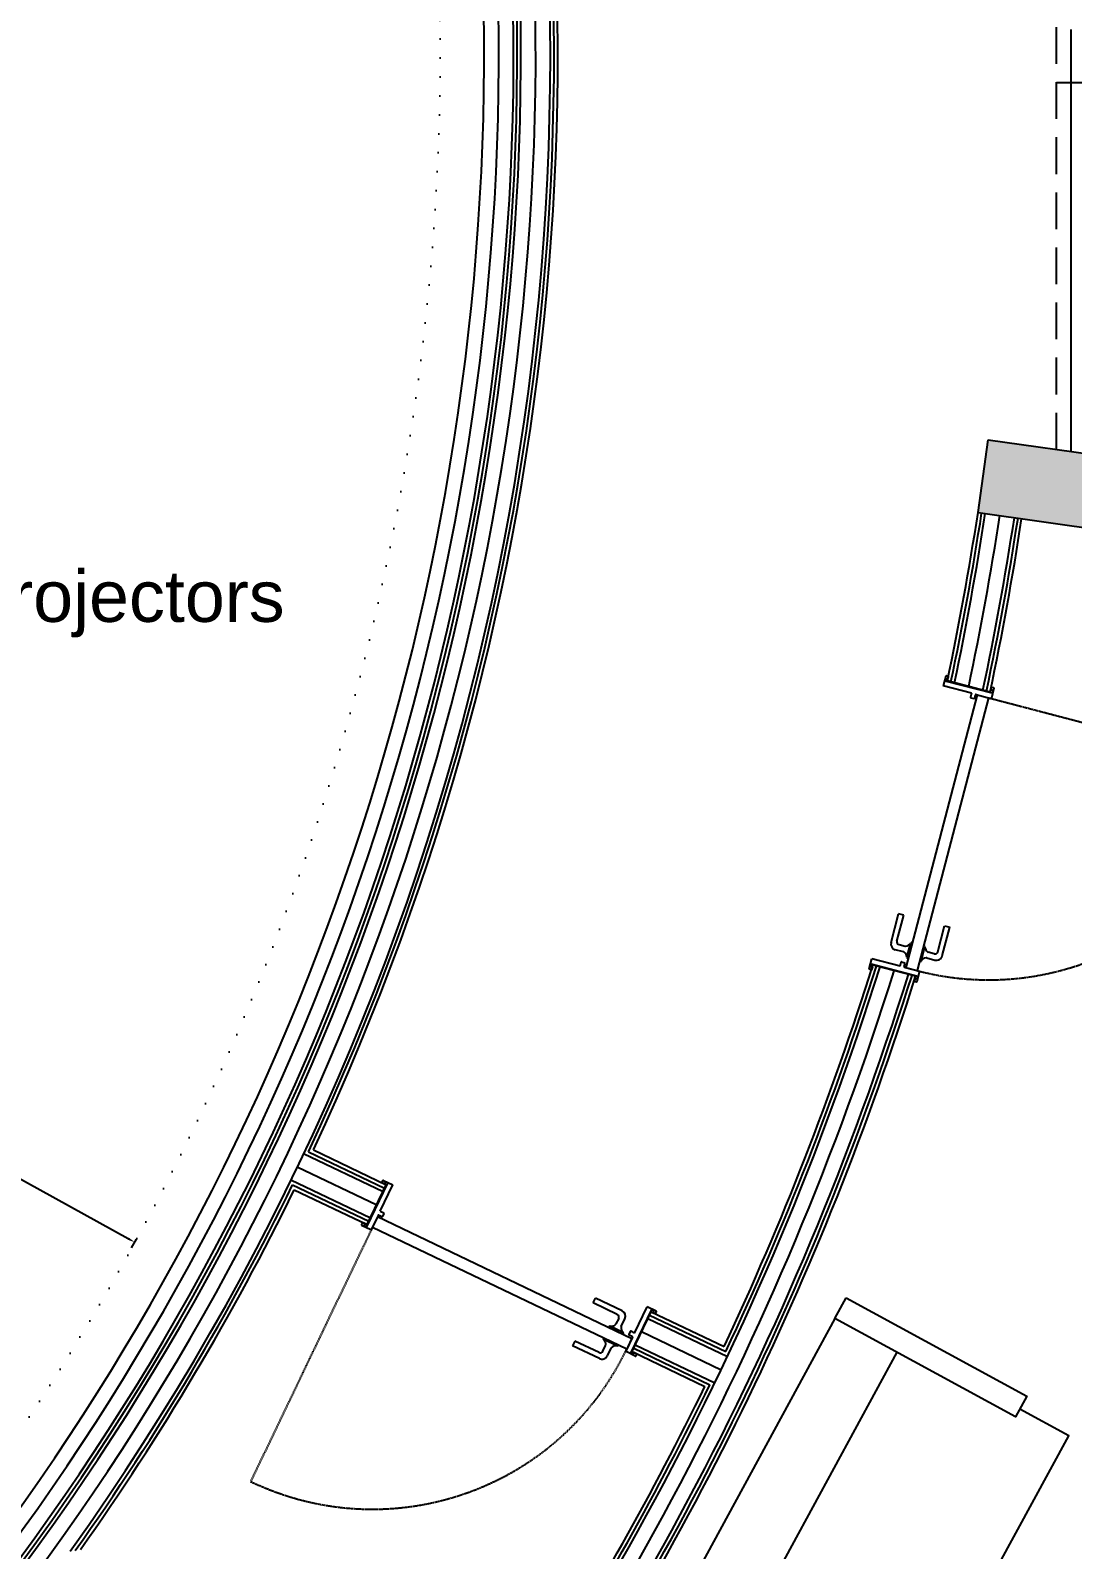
# Model space of a CAD drawing. Header units: millimetres. Extents: x 132785 to 150483, y 90225 to 103753.
# Drawn here: x 136421 to 136776, y 92739 to 93256 of the extents above; entities that cross this region are included whole.
import ezdxf

# ---------------------------------------------------------------- set-up
doc = ezdxf.new("R2010")
doc.units = ezdxf.units.MM
doc.linetypes.add('061-GZM-AP-100$0$HIDDEN', pattern=[0.375, 0.25, -0.125])
doc.linetypes.add('DOT', pattern=[6.35, 0, -6.35])
for name, color, linetype in [('061-GZM-AP-100$0$A-HATCH', 8, 'Continuous'), ('061-GZM-AP-100$0$A-kapi', 2, 'Continuous'), ('061-GZM-AP-100$0$A-tasiyici', 5, 'Continuous')]:
    doc.layers.add(name, color=color, linetype=linetype)
doc.layers.add('061-GZM-AP-100$0$A-kiris', color=252, linetype='Continuous', lineweight=0)
doc.styles.get("Standard").update_dxf_attribs({"font": 'arial.ttf'})
doc.dimstyles.new('ISO-25', dxfattribs={"dimtxt": 2.5, "dimasz": 2.5, "dimexe": 1.25, "dimexo": 0.625, "dimtad": 1, "dimtxsty": 'Standard', "dimcen": 2.5, "dimadec": 0, "dimazin": 0, "dimtfac": 1, "dimtmove": 0, "dimatfit": 3, "dimfxl": 1, "dimarcsym": 0})

# ---------------------------------------------------------------- blocks, each defined once
blk = doc.blocks.new('*D87')
at = {"color": 0, "lineweight": -2, "transparency": 16777216}
for p, q in [((136018.5225591873, 93084.4185213625), (136020.1871937134, 93087.42160145193)), ((136021.7677309264, 93085.11630274716), (136454.7044817093, 92845.13553583832)), ((136455.8324084749, 92842.01370629645), (136457.4970430009, 92845.01678638588))]:
    blk.add_line(p, q, dxfattribs=at)
at = {"color": 0, "transparency": 16777216}
for points in [[(136021.9697349395, 93085.48072762252), (136021.5657269133, 93084.75187787178), (136019.581181674, 93086.32832682575)], [(136454.9064857224, 92845.49996071369), (136454.5024776962, 92844.77111096293), (136456.8910309616, 92843.92351175971)]]:
    blk.add_solid(points, dxfattribs=at)
at = {"color": 0, "transparency": 16777216, "insert": (136239.1579390925, 92966.78894959038), "char_height": 2.5, "attachment_point": 5, "rotation": 330.99999926671256}
blk.add_mtext('500', dxfattribs=at)

msp = doc.modelspace()

# ---------------------------------------------------------------- hatches: boundary and pattern name
at = {"layer": '061-GZM-AP-100$0$A-HATCH'}
h = msp.add_hatch(dxfattribs=at)
h.set_pattern_fill('ANSI35', color=253, angle=-36.99999998143012, style=0)
h.set_pattern_definition([(8.00000001856988, (135720.8488534793, 93248.7071562738), (-0.883749193134455, 6.288202236222547), []), (8.00000001856988, (135724.4348307432, 93246.00492858488), (-0.883749193134455, 6.288202236222547), [7.937500000000005, -1.587500000000001, 0, -1.587500000000001])])
h.paths.add_polyline_path([(136069.7992804846, 91840.75346648018), (136123.2469557608, 91648.02737585657), (136161.7921738868, 91658.71691091225), (136108.3444986081, 91851.44300153718)])
h.paths.add_polyline_path([(136783.0983739485, 92260.91874301346), (136968.5434907864, 92078.6823343567), (136940.5071202247, 92050.15231637964), (136755.062003385, 92232.38872503799)])
h.paths.add_polyline_path([(137089.1584428579, 93428.38768388664), (137085.6791337132, 93453.14438807344), (136743.962957543, 93405.11931144368), (136747.4422850748, 93380.36260972654)])
edge = h.paths.add_edge_path()
edge.add_line((137161.1902450114, 93415.78999751396), (137136.4262002481, 93412.30964807185))
edge.add_arc((135720.8488548542, 93248.70715626965), 1424.999998637302, 352.50260102008804, 366.59259510785637, ccw=False)
edge.add_line((137133.6662232209, 93062.77146911448), (136747.4412172087, 93117.05185356713))
edge.add_line((136747.4412172087, 93117.05185356713), (136743.9618896932, 93092.29515184712))
edge.add_line((136743.9618896932, 93092.29515184714), (137154.9445335057, 93034.53530818372))
edge.add_arc((135720.8488533851, 93248.70715629209), 1450.000000090593, 351.506064766864, 366.6168650634608)

# ---------------------------------------------------------------- linework, layer by layer
at = {"color": 253, "linetype": '061-GZM-AP-100$0$HIDDEN', "ltscale": 50}
for p, q in [((136770.6662231986, 93113.78779184798), (136770.6662231117, 93383.62652137296)), ((136770.6662231588, 93238.70715656111), (137013.6662231597, 93238.70715663795))]:
    msp.add_line(p, q, dxfattribs=at)
at = {"color": 253}
for p, q in [((136775.6662231995, 93113.0850876754), (136775.6662231529, 93256.70715656297)), ((136748.0689057502, 93031.17793016581), (136733.542241459, 93034.98513602026)), ((136722.7167443272, 92934.44495796345), (136708.1900800357, 92938.25216381697)), ((136514.3938071182, 92874.1505429873), (136541.4363234059, 92861.19743094387)), ((136516.0539451227, 92874.74134938026), (136541.9763121444, 92862.32477834521)), ((136517.7125021095, 92875.33291306513), (136542.5163008824, 92863.45212574609)), ((136510.0738965023, 92865.13176411882), (136537.1164134985, 92852.17865173638)), ((136510.6540568531, 92863.46787579477), (136536.57642476, 92851.0513043355)), ((136536.0364514992, 92849.9239892464), (136542.5163163596, 92863.45215805786)), ((136511.2326361869, 92861.8047447631), (136536.0364360217, 92849.92395693462)), ((136695.2157005701, 92817.93305599064), (136613.5304261955, 92667.70484309312)), ((136626.2242247054, 92806.72485078152), (136632.7041084351, 92820.25305898653)), ((136631.6241120893, 92817.99832479123), (136658.6962503157, 92805.03102411682)), ((136632.1641008281, 92819.12567219257), (136658.1027590879, 92806.70129780684)), ((136632.7040895658, 92820.25301959299), (136657.5078914416, 92808.37223078663)), ((136626.2242247052, 92806.72485078152), (136651.0280255181, 92794.84406248506)), ((136626.7642134439, 92807.85219818333), (136652.7028708194, 92795.42782422135)), ((136627.3042021822, 92808.97954558374), (136654.3763397002, 92796.01224524787)), ((136716.3003620297, 92806.46845607823), (136634.6150876544, 92656.24024318125))]:
    msp.add_line(p, q, dxfattribs=at)
at = {"color": 253, "ltscale": 12}
for p, q in [((136512.2466991783, 92869.63499978444), (136539.2763684526, 92856.68804134036)), ((136629.4641571363, 92813.48893518772), (136656.5471610699, 92800.51642994097))]:
    msp.add_line(p, q, dxfattribs=at)
at = {"color": 253}
msp.add_lwpolyline([(136699.0372338744, 92824.96127647684), (136760.5341631312, 92791.52286006538), (136756.7126298272, 92784.49463957884), (136695.2157005701, 92817.93305599064), (136699.0372338744, 92824.96127647684)], close=True, dxfattribs=at)
msp.add_lwpolyline([(136673.5942804638, 92631.63084399971), (136690.2863041181, 92622.55470240305), (136774.8377284704, 92778.05408066495), (136758.1457048164, 92787.13022226193)], dxfattribs=at)
for centre, radius, start, end in [((135720.848853484, 93248.70715627985), 877.4999999998638, 324.4691707899565, 141.530744201682), ((135720.8488534821, 93248.70715627845), 878.7500000003396, 334.8135281114322, 131.1864776738666), ((135720.84885348, 93248.70715627473), 879.9999999996893, 334.8943377961358, 131.1056679885832), ((135720.8488534784, 93248.70715627426), 867.4999999997915, 276.018284081566, 144.9817159676275), ((135720.8488534793, 93248.70715627426), 866.2500000001025, 276.0981487827385, 144.9018512560818), ((135720.8488534795, 93248.7071562752), 864.9999999998364, 276.1782406088723, 144.8217594293942), ((135720.8488534791, 93248.70715627473), 1035, 348.0829882902723, 351.3080051731617), ((135720.8488534791, 93248.70715627473), 1036.25, 348.0796455524388, 351.3088399580346), ((135720.8488534791, 93248.70715627473), 1037.5, 348.0763108475596, 351.3096727185279), ((135720.8488534791, 93248.70715627473), 1047.5, 348.0499201661516, 351.3162632848251), ((135720.8488534791, 93248.70715627473), 1048.75, 348.0466567625647, 351.3170782414626), ((135720.8488534791, 93248.70715627473), 1050, 348.0434011485388, 351.3178912791796), ((135720.8488534791, 93248.70715627473), 1037.5, 320.7904754635225, 342.5516861410567), ((135720.8488534791, 93248.70715627473), 1047.5, 321.3588627530614, 342.5780768258895), ((135720.8488534791, 93248.70715627473), 1035, 334.8212060212597, 342.5450086971612), ((135720.8488534791, 93248.70715627473), 1036.25, 334.7515893198651, 342.5483514616072), ((135720.8488534791, 93248.70715627473), 1048.75, 325.1858444198872, 342.5813402435872), ((135720.8488534791, 93248.70715627473), 1050, 325.1832409058101, 342.5845958589531), ((135720.8488534821, 93248.70715627845), 878.7500000003396, 324.5486104821135, 333.9985030365773), ((135720.84885348, 93248.70715627473), 879.9999999996893, 324.6278274579308, 333.9176933706951), ((135720.8488534791, 93248.70715627473), 1036.25, 320.7186413669699, 334.0604418362811), ((135720.8488534791, 93248.70715627473), 1035, 320.6466301793985, 333.9908251276511)]:
    msp.add_arc(centre, radius, start, end, dxfattribs=at)
at = {"color": 253, "ltscale": 12}
for centre, radius, start, end in [((135720.8488534795, 93248.7071562752), 872.5000000001086, 276.0296451088271, 141.8507521164432), ((135720.8488534791, 93248.70715627473), 1042.5, 348.0630521650243, 351.3129837922335), ((135720.8488534791, 93248.70715627473), 1042.5, 321.0760557966144, 342.5649448544516)]:
    msp.add_arc(centre, radius, start, end, dxfattribs=at)
for radius, start, end in [(859.9999991772419, 276.1676452947554, 144.8323548383866), (854.9999991772419, 276.1569260832533, 144.843074050446)]:
    msp.add_arc((135720.8488543897, 93248.70715899408), radius, start, end)
at = {"color": 253, "linetype": 'DOT'}
msp.add_arc((135720.8488543897, 93248.70715899408), 839.9999991772419, 277.1801193878912, 143.8199193067907, dxfattribs=at)
at = {"layer": '061-GZM-AP-100$0$A-kapi', "color": 253}
for p, q in [((136733.0440924836, 93036.66118389067), (136732.1580344446, 93033.28036652261)), ((136741.7578920815, 93030.76439783855), (136732.158034444, 93033.28036652062)), ((136732.8027688568, 93034.95150908406), (136733.0195298397, 93035.77857600687)), ((136733.0195298397, 93035.77857600687), (136733.6522602109, 93035.612747519)), ((136733.9083170413, 93036.58975053826), (136733.227220184, 93036.76825510684)), ((136733.7377198044, 93035.66271408655), (136733.7972973838, 93035.89003657122)), ((136733.7972973838, 93035.89003657122), (136733.9582836088, 93036.50429094471)), ((136741.757892055, 93030.76439784549), (136741.4105695208, 93029.43915555958)), ((136741.5176407369, 93029.25602785914), (136742.5817034311, 93028.97715408349)), ((136742.9714512472, 93029.8725990231), (136742.7648311316, 93029.08422529965)), ((136743.0614514109, 93030.21600103883), (136742.9118736679, 93029.64527653842)), ((136743.3056216782, 93030.3587626604), (136748.3317701808, 93029.041489705)), ((136748.2818637781, 93031.99048664328), (136748.3414413575, 93032.21780912793)), ((136748.9856585755, 93031.7336691513), (136748.3318303457, 93031.90502704972)), ((136748.3414413575, 93032.21780912793), (136748.5024275825, 93032.83206350144)), ((136748.587887176, 93032.88203006898), (136749.290081892, 93032.69799608985)), ((136706.9339014391, 92937.03589583996), (136707.8199594782, 92940.41671320803)), ((136717.4198232006, 92937.90074292905), (136707.8199594782, 92940.41671320803)), ((136707.7220695126, 92936.67426357095), (136707.0409726553, 92936.85276813954)), ((136707.5621569547, 92938.64416200084), (136707.3453959718, 92937.81709507808)), ((136707.3453959718, 92937.81709507808), (136707.978126343, 92937.65126659021)), ((136707.5621569547, 92938.64416200084), (136723.4940642755, 92934.46866459744)), ((136707.8671066855, 92936.95155262317), (136707.8075291061, 92936.7242301385)), ((136708.0280929105, 92937.56580699666), (136707.8671066855, 92936.95155262317)), ((136717.4198231742, 92937.90074293598), (136717.7671498738, 92939.22598413017)), ((136717.9502775743, 92939.33305534636), (136719.0143402685, 92939.05418157071)), ((136718.8247911697, 92937.73927801976), (136719.1214114847, 92938.87105387024)), ((136718.9675527912, 92937.49510775249), (136723.9937012939, 92936.1778347971)), ((136719.3061151952, 92937.40637597343), (136723.9937012939, 92936.1778347971)), ((136723.2185173189, 92932.62839973974), (136724.10077251, 92935.99470709667)), ((136722.4442124445, 92933.40507690355), (136722.2832262194, 92932.79082253005)), ((136722.333192787, 92932.70536293651), (136723.0353875029, 92932.52132895736)), ((136722.5037900238, 92933.63239938821), (136722.4442124445, 92933.40507690355)), ((136723.2430778472, 92933.51100805734), (136722.5892496174, 92933.68236595577)), ((136540.4321501419, 92854.47126710851), (136544.7192634266, 92863.42157574865)), ((136541.0629549081, 92864.22588897382), (136541.3671197646, 92864.86090121783)), ((136541.6685394729, 92863.85820387093), (136541.0958469932, 92864.13251815001)), ((136541.5672001014, 92864.93138425735), (136544.7192634247, 92863.42157574954)), ((136541.8804807843, 92863.75668598812), (136541.6685394729, 92863.85820387093)), ((136542.2564169151, 92864.3794964212), (136541.9738516081, 92863.78957807322)), ((136543.0275225471, 92864.01014411947), (136542.2564169151, 92864.3794964212)), ((136539.7409636912, 92853.02826049298), (136537.4963817027, 92848.34219300447)), ((136540.0077374735, 92853.12223787898), (136540.5398454136, 92852.86736321037)), ((136540.3279041022, 92852.96888109318), (136541.0629346076, 92852.61680843578)), ((136540.4321501537, 92854.4712671332), (136541.6677219946, 92853.87943752484)), ((136541.7382050341, 92853.67935718813), (136541.2630149443, 92852.68729147529)), ((136534.4008698866, 92850.62980153716), (136534.087283129, 92849.97511896516)), ((136535.06693319, 92850.38837934316), (136534.4942407104, 92850.66269362226)), ((136535.0197793785, 92849.5839019606), (136535.3117665865, 92850.19349063656)), ((136535.2788745014, 92850.28686146035), (136535.06693319, 92850.38837934316)), ((136627.0124278177, 92813.00012632858), (136631.2995438182, 92821.95044064338)), ((136634.4516071415, 92820.44063213558), (136631.2995438182, 92821.95044064338)), ((136632.8184882995, 92821.00112110512), (136625.7036024841, 92806.14720413758)), ((136632.8184882995, 92821.00112110512), (136633.5895939315, 92820.63176880342)), ((136633.5895939315, 92820.63176880342), (136633.3070286245, 92820.04185045545)), ((136633.3399207096, 92819.94847963164), (136633.9126131893, 92819.67416535255)), ((136633.9126131893, 92819.67416535255), (136634.1245545007, 92819.57264746974)), ((136634.2179253245, 92819.60553955486), (136634.522090181, 92820.24055179887)), ((136626.3212413697, 92811.55711971871), (136624.0766593812, 92806.87105223021)), ((136626.1700458621, 92811.24146524226), (136624.0766593812, 92806.87105223021)), ((136625.5767737918, 92813.52146903853), (136625.101583702, 92812.52940332571)), ((136626.2272639836, 92811.82389350102), (136625.1720667416, 92812.32932298897)), ((136627.0124278295, 92813.00012635326), (136625.7768541285, 92813.59195207804)), ((136627.2856775101, 92805.16764327476), (136624.1471424207, 92806.6709718935)), ((136626.5964617332, 92805.7195330053), (136626.8884489412, 92806.32912168125)), ((136626.981819765, 92806.36201376635), (136627.1937610764, 92806.26049588354)), ((136627.1937610764, 92806.26049588354), (136627.7664535561, 92805.98618160444)), ((136627.7993456412, 92805.89281078066), (136627.4857588836, 92805.23812820866))]:
    msp.add_line(p, q, dxfattribs=at)
at = {"layer": '061-GZM-AP-100$0$A-kapi', "color": 253, "ltscale": 3}
for p, q in [((136748.734672178, 93030.77601272891), (136732.8027688564, 93034.9515090826)), ((136748.0689057503, 93031.17793016581), (136733.5589599199, 93034.9807543793)), ((136743.6831772108, 93030.25981140736), (136719.3451083238, 92937.39615649945)), ((136747.5618977996, 93029.24326091538), (136723.2238289127, 92936.37960600747)), ((136749.3971531081, 93032.51486838941), (136748.5148978813, 93029.14856092117)), ((136748.9856585755, 93031.7336691513), (136748.734672178, 93030.77601272891)), ((136714.3660460741, 92945.93835031637), (136716.9286628325, 92955.716196533)), ((136718.6712492869, 92955.25949255624), (136716.9286628325, 92955.716196533)), ((136716.3623569601, 92946.44974992542), (136718.6712492869, 92955.25949255624)), ((136730.2730945493, 92942.80396858686), (136732.5819868762, 92951.61371121768)), ((136731.7619565722, 92941.37916102432), (136734.3245733306, 92951.15700724094)), ((136732.5819868762, 92951.61371121768), (136734.3245733306, 92951.15700724094)), ((136719.7706838715, 92940.90077896114), (136721.0393060291, 92945.74129689016)), ((136718.6107587451, 92942.75667778193), (136715.7948043826, 92943.4946942817)), ((136717.0767361143, 92945.2279219081), (136719.1182076081, 92944.69288495355)), ((136724.5812477542, 92939.6400072789), (136725.8498699118, 92944.48052520792)), ((136726.5023461751, 92940.68841921553), (136729.3183005376, 92939.95040271575)), ((136729.051266532, 92942.08958943258), (136727.0097950382, 92942.62462638714)), ((136722.716744327, 92934.44495796312), (136708.2067984966, 92938.24778217662)), ((136723.2430778472, 92933.51100805734), (136723.4940642755, 92934.46866459744)), ((136535.9126385179, 92849.15623088091), (136543.0275225485, 92864.01014411883)), ((136536.0364514989, 92849.92398924657), (136542.5163163593, 92863.45215805805)), ((136539.5723545966, 92852.67625125457), (136626.1526322751, 92811.20511048031)), ((136534.1577661685, 92849.77503862845), (136537.2963013659, 92848.27170996496)), ((136535.0197793785, 92849.5839019606), (136535.9126385179, 92849.15623088091)), ((136537.8401920138, 92849.05997401195), (136624.4204696923, 92807.58883323769)), ((136612.9604611907, 92823.26825613802), (136613.738667041, 92824.89293509962)), ((136621.1741159409, 92819.33399322833), (136612.9604611907, 92823.26825613802)), ((136622.8549212143, 92820.52633560645), (136613.738667041, 92824.89293509962)), ((136621.6443787806, 92817.99905722176), (136620.7326965765, 92816.09571648466)), ((136622.5378954227, 92815.23104331769), (136623.7954468935, 92817.85646359329)), ((136626.2242435754, 92806.72489017765), (136632.7041084357, 92820.25305898912)), ((136623.2038314025, 92813.1462613141), (136618.690834287, 92815.3079442315)), ((136606.7481912939, 92810.29875173054), (136605.9699854437, 92808.67407276896)), ((136615.086239617, 92804.3074732758), (136605.9699854437, 92808.67407276896)), ((136614.9618460442, 92806.36448882087), (136606.7481912939, 92810.29875173054)), ((136616.2967820507, 92806.83475166048), (136617.2084642549, 92808.73809239759)), ((136621.0555253905, 92808.66119148376), (136616.542528275, 92810.82287440117)), ((136619.0136631011, 92807.87341923061), (136617.7561116302, 92805.24799895503)), ((136626.5964617332, 92805.7195330053), (136625.7036024841, 92806.14720413758))]:
    msp.add_line(p, q, dxfattribs=at)
at = {"layer": '061-GZM-AP-100$0$A-kapi', "color": 253, "linetype": '061-GZM-AP-100$0$HIDDEN'}
for p, q in [((136747.5618974751, 93029.24326100043), (136840.4255452342, 93004.90519659634)), ((136537.8401921587, 92849.05997431454), (136496.3690525863, 92762.47970498807))]:
    msp.add_line(p, q, dxfattribs=at)
at = {"layer": '061-GZM-AP-100$0$A-kapi', "color": 253}
for centre, radius, start, end in [((136733.1891919419, 93036.62315564854), 0.1500000000000001, 75.31399850060458, 165.3139985006058), ((136733.6700067239, 93035.68046059954), 0.07000000000000062, 255.3139985006046, 345.3139985006058), ((136733.8905705283, 93036.5220374577), 0.07000000000000062, 345.3139985006058, 75.31399850060458), ((136741.5556689791, 93029.40112731744), 0.15, 165.3139985006058, 255.3139985006046), ((136742.6197316733, 93029.12225354179), 0.15, 255.3139985006046, 345.3139985006058), ((136743.2549173553, 93030.16529671599), 0.2, 75.31399850060458, 165.3139985006058), ((136748.3495768587, 93031.97274013028), 0.07000000000000062, 165.3139985006058, 255.3139985006046), ((136748.570140663, 93032.81431698844), 0.07000000000000062, 75.31399850060458, 165.3139985006058), ((136749.2520536498, 93032.55289663155), 0.1500000000000001, 345.3139985006058, 75.31399850060458), ((136707.0790008974, 92936.99786759783), 0.1500000000000001, 165.3139985006058, 255.3139985006046), ((136707.7398160256, 92936.74197665151), 0.07000000000000062, 255.3139985006046, 345.3139985006058), ((136707.96037983, 92937.58355350966), 0.07000000000000062, 345.3139985006058, 75.31399850060458), ((136717.9122493321, 92939.18795588803), 0.15, 75.31399850060458, 165.3139985006058), ((136719.0182571141, 92937.68857369691), 0.2, 165.3139985006058, 255.3139985006046), ((136718.9763120264, 92938.90908211238), 0.15, 345.3139985006058, 75.31399850060458), ((136723.9556730518, 92936.0327353388), 0.15, 345.3139985006058, 75.31399850060458), ((136722.3509393, 92932.77307601705), 0.07000000000000062, 165.3139985006058, 255.3139985006046), ((136722.5715031044, 92933.61465287521), 0.07000000000000062, 75.31399850060458, 165.3139985006058), ((136723.073415745, 92932.66642841566), 0.1500000000000001, 255.3139985006046, 345.3139985006058), ((136541.1260863626, 92864.19564960447), 0.0700000000000006, 154.4060200792428, 244.4060200792225), ((136541.5024014527, 92864.79610256923), 0.1500000000000001, 64.40602007922249, 154.4060200792428), ((136541.9107201536, 92863.81981744256), 0.0700000000000006, 244.4060200792225, 334.4060200792428), ((136539.9213392754, 92852.94186229484), 0.2, 64.40602007922249, 154.4060200792428), ((136541.1277332562, 92852.75209012389), 0.15, 244.4060200792225, 334.4060200792428), ((136541.602923346, 92853.74415583673), 0.15, 334.4060200792428, 64.40602007922249), ((136534.2225648171, 92849.91032031656), 0.1500000000000001, 154.4060200792428, 244.4060200792225), ((136534.464001341, 92850.5995621678), 0.0700000000000006, 64.40602007922249, 154.4060200792428), ((136535.2486351321, 92850.2237300059), 0.0700000000000006, 334.4060200792428, 64.40602007922249), ((136633.3701600789, 92820.0116110861), 0.0700000000000006, 154.4060200792428, 244.4060200792225), ((136634.15479387, 92819.6357789242), 0.0700000000000006, 244.4060200792225, 334.4060200792428), ((136634.3868084929, 92820.30535044747), 0.1500000000000001, 334.4060200792428, 64.40602007922249), ((136625.2368653902, 92812.4646046771), 0.15, 154.4060200792428, 244.4060200792225), ((136625.7120554799, 92813.45667038992), 0.15, 64.40602007922249, 154.4060200792428), ((136626.1408657855, 92811.64351791686), 0.2, 334.4060200792428, 64.40602007922249), ((136624.2119410693, 92806.80625358161), 0.15, 154.4060200792428, 244.4060200792225), ((136626.9515803956, 92806.2988823119), 0.0700000000000006, 64.40602007922249, 154.4060200792428), ((136627.7362141867, 92805.92305015), 0.0700000000000006, 334.4060200792428, 64.40602007922249), ((136627.3504771955, 92805.30292685726), 0.1500000000000001, 244.4060200792225, 334.4060200792428)]:
    msp.add_arc(centre, radius, start, end, dxfattribs=at)
at = {"layer": '061-GZM-AP-100$0$A-kapi', "color": 253, "ltscale": 3}
for centre, radius, start, end in [((136748.369798423, 93029.1865891633), 0.15, 255.3139985006046, 345.3139985006058), ((136716.3022532457, 92945.43090145332), 2.0016, 165.3139985006058, 255.3139985006046), ((136717.3304605459, 92946.19602549389), 1.0008, 165.3139985006058, 255.3139985006046), ((136718.9960564933, 92947.13285284932), 2.472103689774261, 277.2554590454842, 325.7431631783248), ((136721.6365722027, 92945.12446330464), 0.8586096635698277, 92.0776856184177, 134.0766549026965), ((136718.4838965294, 92942.27262598903), 0.5004000000000001, 53.37253795459743, 75.31399850060458), ((136717.3075591809, 92940.69027145133), 2.472103689774261, 4.88483382246396, 53.37253795459743), ((136719.2450698239, 92945.17693674644), 0.5004000000000001, 255.3139985006046, 277.2554590454842), ((136720.5937169123, 92941.14537488938), 0.8586096635698277, 196.5513420984427, 238.5503113825616), ((136726.62449729, 92938.24845131976), 2.472103689774261, 97.25545904548422, 145.7431631783247), ((136725.026836871, 92944.23592927968), 0.8586096635698277, 16.55134209742701, 58.55031138256162), ((136728.3129946024, 92944.69103271773), 2.472103689774261, 184.8848338224639, 233.3725379545974), ((136726.3754839594, 92940.20436742263), 0.5004000000000001, 75.31399850060458, 97.25545904548422), ((136727.1366572539, 92943.10867818004), 0.5004000000000001, 233.3725379545974, 255.3139985006046), ((136729.3049909635, 92943.05769301837), 1.0008, 255.3139985006046, 345.3139985006058), ((136729.8257494007, 92941.88660988737), 2.0016, 255.3139985006046, 345.3139985006058), ((136723.9839815806, 92940.25684086443), 0.8586096635698277, 272.0776856184177, 314.0766549015271), ((136537.3611000146, 92848.40699165307), 0.15, 244.4060200792225, 334.4060200792428), ((136620.2813968649, 92816.31188477638), 0.5004, 312.4645595342043, 334.4060200792428), ((136620.7417793575, 92818.43139380524), 1.0008, 334.4060200792428, 64.40602007922249), ((136621.9902480473, 92818.72113676024), 2.001599999999999, 334.4060200792428, 64.40602007922249), ((136617.2612391198, 92811.29262462835), 0.8586096635698276, 171.1697071970329, 213.1686764820878), ((136618.7752666115, 92814.45349602538), 0.8586096635698276, 95.64336367674456, 137.6423329614097), ((136618.9502326001, 92817.76640089539), 2.472103689774261, 263.976855401398, 312.4645595342043), ((136624.956893807, 92814.88926701089), 2.472103689774261, 176.3474806241039, 224.8351847569938), ((136622.9891951342, 92815.01487502595), 0.5004, 154.4060200792428, 176.3474806241039), ((136622.4851205577, 92812.67651108695), 0.8586096635698276, 351.1697071970329, 33.16867648094055), ((136615.3941826276, 92807.26708824397), 1.0008, 244.4060200792225, 334.4060200792428), ((136614.7894658705, 92809.07986870437), 2.472103689774261, 356.3474806241039, 44.83518475699385), ((136616.7571645433, 92808.95426068932), 0.5004, 334.4060200792428, 356.3474806241039), ((136619.4649628126, 92807.65725093888), 0.5004, 132.4645595342043, 154.4060200792428), ((136620.7961270774, 92806.2027348199), 2.472103689774261, 83.97685540139804, 132.4645595342043), ((136620.9710930659, 92809.5156396899), 0.8586096635698276, 275.6433636775824, 317.6423329614097), ((136615.9509127839, 92806.112672122), 2.001599999999999, 244.4060200792225, 334.4060200792428)]:
    msp.add_arc(centre, radius, start, end, dxfattribs=at)
at = {"layer": '061-GZM-AP-100$0$A-kapi', "color": 253, "linetype": '061-GZM-AP-100$0$HIDDEN'}
for centre, radius, start, end in [((136747.5618711792, 93029.24327708206), 96.000021462135, 255.3140113092045, 345.3139984520369), ((136537.840196891, 92849.06000477265), 96.00002146211607, 244.4060201275256, 334.4060072703398)]:
    msp.add_arc(centre, radius, start, end, dxfattribs=at)
at = {"layer": '061-GZM-AP-100$0$A-kiris', "color": 253, "linetype": '061-GZM-AP-100$0$HIDDEN', "ltscale": 50}
for radius in [1450, 1400]:
    msp.add_circle((135720.8488543897, 93248.70715899408), radius, dxfattribs=at)
at = {"layer": '061-GZM-AP-100$0$A-tasiyici', "color": 253}
for p, q in [((136743.9618896932, 93092.29515184714), (136747.4412172086, 93117.05185356695)), ((136747.4412172087, 93117.05185356713), (137133.6662232161, 93062.77146897679)), ((136743.9618896932, 93092.29515184714), (137154.9445335057, 93034.53530818372))]:
    msp.add_line(p, q, dxfattribs=at)

# ---------------------------------------------------------------- texts
at = {"color": 253, "insert": (136141.1892531112, 93072.57875951548), "char_height": 17.5, "attachment_point": 1}
msp.add_mtext_dynamic_manual_height_columns('FLOOR EFFECTS with projectors', width=670.8920955808135, gutter_width=12.5, heights=[0], dxfattribs=at)

# ---------------------------------------------------------------- dimensions: what is measured, and where the dimension line sits
dim = msp.add_aligned_dim(p1=(136018.2195531677, 93083.87188404943), p2=(136455.5294024553, 92841.46706898339), distance=2.808583860691882, dimstyle='ISO-25')
dim.commit()
dim.dimension.update_dxf_attribs({"geometry": '*D87', "text_midpoint": (136239.1579390925, 92966.78894959038)})

doc.saveas('drawing.dxf')
